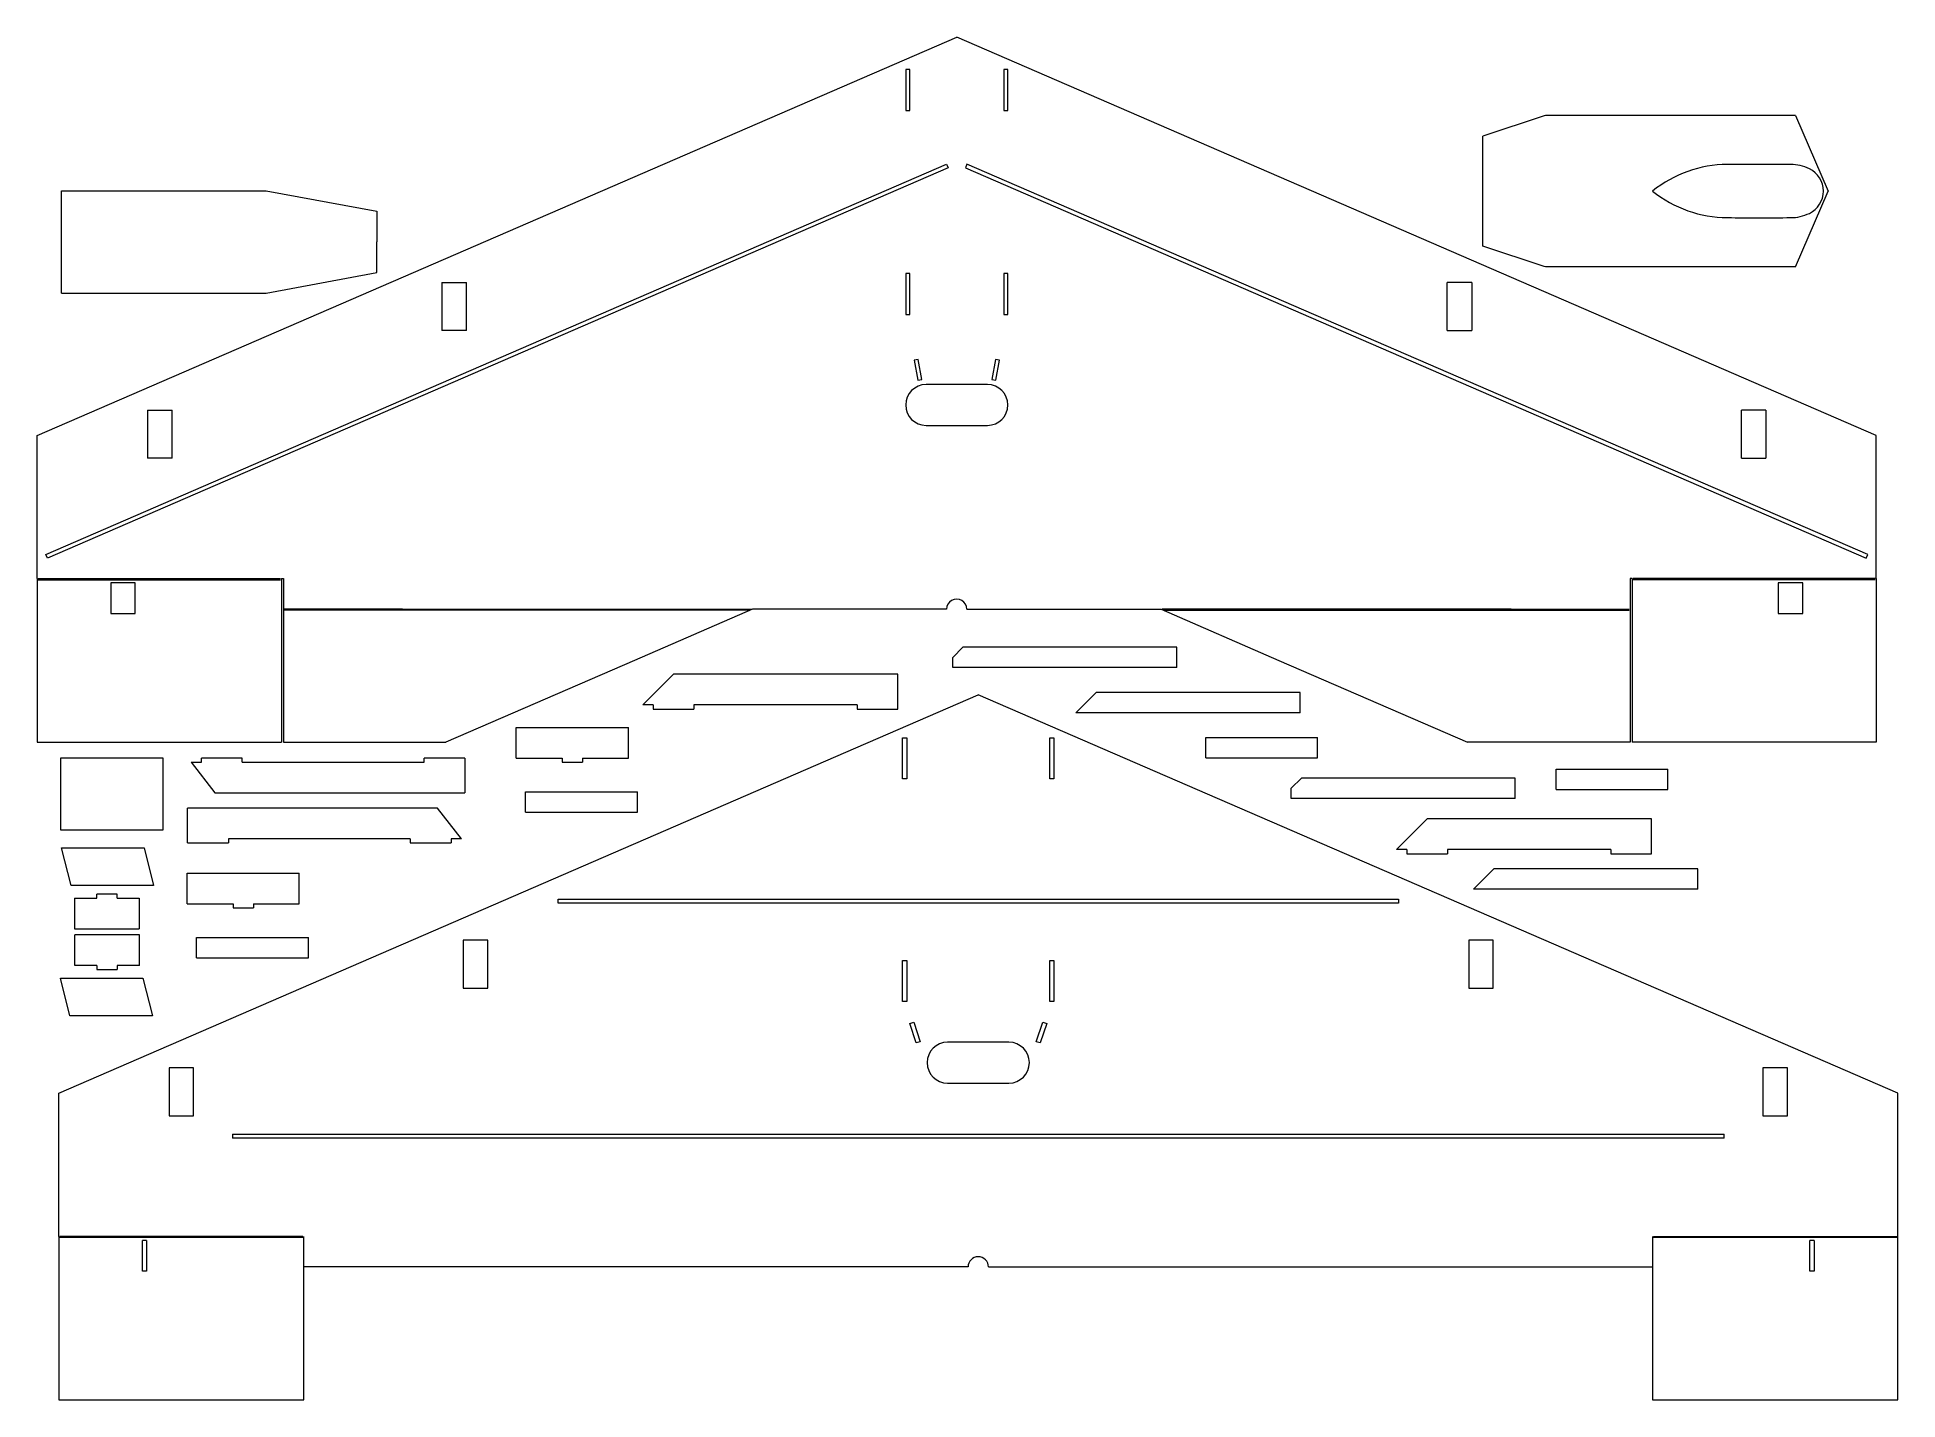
# Model space of a CAD drawing. Header units: millimetres. Extents: x 3 to 914, y 10 to 676.
import ezdxf

# ---------------------------------------------------------------- set-up
doc = ezdxf.new("R2010")
doc.units = ezdxf.units.MM
doc.layers.get('0').update_dxf_attribs({"lineweight": 18})

msp = doc.modelspace()

# ---------------------------------------------------------------- linework, layer by layer
at = {"color": 7, "lineweight": 18}
for p, q in [((3.1, 481.48), (453.1, 676.48)), ((903.1, 481.48), (453.1, 676.48)), ((740.59, 638.06), (710.59, 628.06)), ((863.53, 638.16), (741.23, 638.16)), ((863.53, 638.16), (879.56, 601.16)), ((710.59, 574.27), (710.59, 628.06)), ((7.3, 423.36), (448.1, 614.37)), ((448.89, 612.53), (8.1, 421.52)), ((457.3, 612.53), (898.1, 421.52)), ((898.89, 423.36), (458.1, 614.37)), ((15.06, 601.26), (115.06, 601.26)), ((15.06, 551.26), (15.06, 601.26)), ((115.06, 601.26), (169.23, 591.26)), ((863.53, 564.16), (879.56, 601.16)), ((740.59, 564.27), (710.59, 574.27)), ((115.06, 551.26), (169.23, 561.26)), ((201.1, 556.38), (201.1, 532.88)), ((213.1, 532.88), (213.1, 556.38)), ((428.1, 560.83), (428.1, 540.83)), ((430.1, 540.83), (430.1, 560.83)), ((476.1, 560.83), (476.1, 540.83)), ((478.1, 540.83), (478.1, 560.83)), ((693.1, 532.88), (693.1, 556.38)), ((705.1, 556.38), (705.1, 532.88)), ((863.53, 564.16), (741.23, 564.16)), ((15.06, 551.26), (115.06, 551.26)), ((468.1, 506.48), (438.1, 506.48)), ((57.1, 493.98), (57.1, 470.48)), ((69.1, 470.48), (69.1, 493.98)), ((837.1, 470.48), (837.1, 493.98)), ((849.1, 493.98), (849.1, 470.48)), ((438.1, 486.48), (468.1, 486.48)), ((3.1, 411.48), (3.1, 481.48)), ((903.1, 411.48), (903.1, 481.48)), ((3.1, 411.48), (3.1, 331.48)), ((3.6, 411.48), (122.1, 411.48)), ((3.6, 410.98), (122.1, 410.98)), ((902.6, 411.48), (784.1, 411.48)), ((902.6, 410.98), (784.1, 410.98)), ((903.1, 411.48), (903.1, 331.48)), ((181.79, 396.48), (352.6, 396.48)), ((353.1, 396.48), (295.4, 371.48)), ((448.1, 396.48), (353.1, 396.48)), ((458.1, 396.48), (553.1, 396.48)), ((553.1, 396.48), (610.79, 371.48)), ((724.4, 396.48), (553.6, 396.48)), ((560.74, 377.93), (456.11, 377.93)), ((295.4, 371.48), (203.1, 331.48)), ((299.51, 349.68), (314.51, 364.68)), ((424.32, 364.68), (314.51, 364.68)), ((560.74, 367.93), (451.11, 367.93)), ((610.79, 371.48), (703.1, 331.48)), ((621.11, 355.84), (521.3, 355.84)), ((13.62, 159.59), (463.62, 354.59)), ((304.51, 347.68), (324.51, 347.68)), ((404.32, 349.68), (324.51, 349.68)), ((404.32, 347.68), (424.32, 347.68)), ((913.62, 159.59), (463.62, 354.59)), ((237.52, 338.63), (292.42, 338.63)), ((621.11, 345.84), (511.3, 345.84)), ((3.1, 331.48), (122.6, 331.48)), ((123.6, 331.48), (203.1, 331.48)), ((426.62, 313.56), (426.62, 333.56)), ((428.62, 333.56), (428.62, 313.56)), ((498.62, 313.56), (498.62, 333.56)), ((500.62, 333.56), (500.62, 313.56)), ((574.98, 333.77), (629.7, 333.77)), ((782.6, 331.48), (703.1, 331.48)), ((903.1, 331.48), (783.6, 331.48)), ((14.63, 288.46), (14.63, 323.82)), ((14.63, 323.82), (64.63, 323.82)), ((64.63, 323.82), (64.63, 288.46)), ((103.42, 323.65), (83.42, 323.65)), ((103.42, 321.65), (192.39, 321.65)), ((212.39, 323.65), (192.39, 323.65)), ((237.52, 323.63), (259.97, 323.63)), ((269.97, 323.63), (292.42, 323.63)), ((574.98, 323.77), (629.7, 323.77)), ((726.41, 313.9), (621.78, 313.9)), ((746.37, 318.22), (801.08, 318.22)), ((90.09, 306.65), (212.39, 306.65)), ((242.04, 307.13), (296.93, 307.13)), ((726.41, 303.9), (616.78, 303.9)), ((746.37, 308.22), (801.08, 308.22)), ((199.02, 299.19), (76.72, 299.19)), ((242.04, 297.13), (296.93, 297.13)), ((668.32, 278.87), (683.32, 293.87)), ((793.13, 293.87), (683.32, 293.87)), ((64.63, 288.46), (14.63, 288.46)), ((185.69, 284.19), (96.72, 284.19)), ((15.04, 279.72), (55.36, 279.72)), ((76.72, 282.19), (96.72, 282.19)), ((185.69, 282.19), (205.69, 282.19)), ((673.32, 276.87), (693.32, 276.87)), ((773.13, 278.87), (693.32, 278.87)), ((773.13, 276.87), (793.13, 276.87)), ((76.46, 267.4), (131.36, 267.4)), ((815.77, 269.51), (715.95, 269.51)), ((60, 261.29), (19.68, 261.29)), ((815.77, 259.51), (705.95, 259.51)), ((76.46, 252.4), (98.91, 252.4)), ((108.91, 252.4), (131.36, 252.4)), ((258, 254.59), (669.24, 254.59)), ((669.24, 252.59), (258, 252.59)), ((21.4, 240.05), (53.02, 240.05)), ((53.1, 237.13), (21.48, 237.13)), ((80.97, 235.9), (135.87, 235.9)), ((211.62, 234.49), (211.62, 210.99)), ((223.62, 210.99), (223.62, 234.49)), ((703.62, 234.49), (703.62, 210.99)), ((715.62, 210.99), (715.62, 234.49)), ((80.97, 225.9), (135.87, 225.9)), ((426.62, 204.59), (426.62, 224.59)), ((428.62, 224.59), (428.62, 204.59)), ((498.62, 204.59), (498.62, 224.59)), ((500.62, 224.59), (500.62, 204.59)), ((14.5, 215.88), (54.82, 215.88)), ((59.46, 197.46), (19.14, 197.46)), ((478.62, 184.59), (448.62, 184.59)), ((67.62, 172.09), (67.62, 148.59)), ((79.62, 148.59), (79.62, 172.09)), ((448.62, 164.59), (478.62, 164.59)), ((847.62, 172.09), (847.62, 148.59)), ((859.62, 148.59), (859.62, 172.09)), ((13.62, 89.59), (13.62, 159.59)), ((913.62, 89.59), (913.62, 159.59)), ((98.62, 139.59), (828.62, 139.59)), ((828.62, 137.59), (98.62, 137.59)), ((13.62, 89.59), (13.62, 9.59)), ((133.12, 89.59), (14.12, 89.59)), ((133.12, 89.09), (14.12, 89.09)), ((133.62, 9.59), (133.62, 89.59)), ((793.62, 89.59), (793.62, 9.59)), ((794.12, 89.59), (913.12, 89.59)), ((913.12, 89.09), (794.12, 89.09)), ((913.62, 9.59), (913.62, 89.59)), ((458.62, 74.59), (363.62, 74.59)), ((468.62, 74.59), (563.62, 74.59)), ((13.62, 9.59), (133.62, 9.59)), ((793.62, 9.59), (913.62, 9.59))]:
    msp.add_line(p, q, dxfattribs=at)
at = {"color": 7, "lineweight": 18, "ltscale": 0.05}
for p, q in [((430.1, 660.64), (428.1, 660.64)), ((478.1, 660.64), (476.1, 660.64)), ((428.1, 640.64), (430.1, 640.64)), ((476.1, 640.64), (478.1, 640.64)), ((430.1, 560.83), (428.1, 560.83)), ((478.1, 560.83), (476.1, 560.83)), ((428.1, 540.83), (430.1, 540.83)), ((476.1, 540.83), (478.1, 540.83)), ((434.17, 518.75), (432.2, 518.39)), ((473.99, 518.39), (472.02, 518.75)), ((434.02, 508.55), (435.99, 508.92)), ((470.2, 508.92), (472.17, 508.55)), ((304.51, 349.68), (304.51, 347.68)), ((324.51, 349.68), (324.51, 347.68)), ((404.32, 349.68), (404.32, 347.68)), ((426.62, 333.56), (428.62, 333.56)), ((498.62, 333.56), (500.62, 333.56)), ((83.42, 321.65), (83.42, 323.65)), ((103.42, 321.65), (103.42, 323.65)), ((192.39, 321.65), (192.39, 323.65)), ((259.97, 323.63), (259.97, 321.63)), ((269.97, 323.63), (269.97, 321.63)), ((428.62, 313.56), (426.62, 313.56)), ((500.62, 313.56), (498.62, 313.56)), ((96.72, 284.19), (96.72, 282.19)), ((185.69, 284.19), (185.69, 282.19)), ((205.69, 284.19), (205.69, 282.19)), ((673.32, 278.87), (673.32, 276.87)), ((693.32, 278.87), (693.32, 276.87)), ((773.13, 278.87), (773.13, 276.87)), ((32.21, 255.05), (32.21, 257.05)), ((42.21, 255.05), (42.21, 257.05)), ((98.91, 252.4), (98.91, 250.4)), ((108.91, 252.4), (108.91, 250.4)), ((258, 252.59), (258, 254.59)), ((669.24, 254.59), (669.24, 252.59)), ((32.29, 222.13), (32.29, 220.13)), ((42.29, 222.13), (42.29, 220.13)), ((426.62, 224.59), (428.62, 224.59)), ((498.62, 224.59), (500.62, 224.59)), ((428.62, 204.59), (426.62, 204.59)), ((500.62, 204.59), (498.62, 204.59)), ((430.14, 193.7), (432.04, 194.33)), ((495.2, 194.33), (497.1, 193.7)), ((435.2, 184.85), (433.3, 184.22)), ((493.93, 184.22), (492.04, 184.85)), ((98.62, 139.59), (98.62, 137.59)), ((828.62, 137.59), (828.62, 139.59)), ((56.62, 87.59), (54.62, 87.59)), ((872.62, 87.59), (870.62, 87.59)), ((56.62, 72.59), (54.62, 72.59)), ((872.62, 72.59), (870.62, 72.59))]:
    msp.add_line(p, q, dxfattribs=at)
at = {"color": 7, "lineweight": 18, "ltscale": 0.499998}
for p, q in [((428.1, 660.64), (428.1, 640.64)), ((430.1, 640.64), (430.1, 660.64)), ((476.1, 660.64), (476.1, 640.64)), ((478.1, 640.64), (478.1, 660.64))]:
    msp.add_line(p, q, dxfattribs=at)
at = {"color": 7, "lineweight": 18, "ltscale": 0.016018}
for p, q in [((741.23, 638.16), (740.59, 638.06)), ((741.23, 564.16), (740.59, 564.27))]:
    msp.add_line(p, q, dxfattribs=at)
at = {"color": 7, "lineweight": 18, "ltscale": 0.050001}
for p, q in [((448.1, 614.37), (448.89, 612.53)), ((458.1, 614.37), (457.3, 612.53))]:
    msp.add_line(p, q, dxfattribs=at)
at = {"color": 7, "lineweight": 18, "ltscale": 0.375}
for p, q in [((169.23, 591.26), (169.23, 576.26)), ((169.23, 561.26), (169.23, 576.26)), ((39.1, 409.48), (39.1, 394.48)), ((51.1, 394.48), (51.1, 409.48)), ((855.1, 409.48), (855.1, 394.48)), ((867.1, 394.48), (867.1, 409.48)), ((237.52, 323.63), (237.52, 338.63)), ((292.42, 323.63), (292.42, 338.63)), ((76.46, 252.4), (76.46, 267.4)), ((131.36, 252.4), (131.36, 267.4)), ((21.4, 255.05), (21.4, 240.05)), ((53.02, 255.05), (53.02, 240.05)), ((21.48, 222.13), (21.48, 237.13)), ((53.1, 222.13), (53.1, 237.13)), ((54.62, 72.59), (54.62, 87.59)), ((56.62, 87.59), (56.62, 72.59)), ((870.62, 72.59), (870.62, 87.59)), ((872.62, 87.59), (872.62, 72.59))]:
    msp.add_line(p, q, dxfattribs=at)
at = {"color": 7, "lineweight": 18, "ltscale": 0.3}
for p, q in [((201.1, 556.38), (213.1, 556.38)), ((705.1, 556.38), (693.1, 556.38)), ((213.1, 532.88), (201.1, 532.88)), ((693.1, 532.88), (705.1, 532.88)), ((57.1, 493.98), (69.1, 493.98)), ((849.1, 493.98), (837.1, 493.98)), ((69.1, 470.48), (57.1, 470.48)), ((837.1, 470.48), (849.1, 470.48)), ((51.1, 409.48), (39.1, 409.48)), ((867.1, 409.48), (855.1, 409.48)), ((39.1, 394.48), (51.1, 394.48)), ((855.1, 394.48), (867.1, 394.48)), ((223.62, 234.49), (211.62, 234.49)), ((715.62, 234.49), (703.62, 234.49)), ((211.62, 210.99), (223.62, 210.99)), ((703.62, 210.99), (715.62, 210.99)), ((79.62, 172.09), (67.62, 172.09)), ((859.62, 172.09), (847.62, 172.09)), ((67.62, 148.59), (79.62, 148.59)), ((847.62, 148.59), (859.62, 148.59))]:
    msp.add_line(p, q, dxfattribs=at)
at = {"color": 7, "lineweight": 18, "ltscale": 0.249999}
for p, q in [((432.2, 518.39), (434.02, 508.55)), ((435.99, 508.92), (434.17, 518.75)), ((472.02, 518.75), (470.2, 508.92)), ((472.17, 508.55), (473.99, 518.39))]:
    msp.add_line(p, q, dxfattribs=at)
at = {"color": 7, "lineweight": 18, "ltscale": 0.049999}
for p, q in [((8.1, 421.52), (7.3, 423.36)), ((898.1, 421.52), (898.89, 423.36))]:
    msp.add_line(p, q, dxfattribs=at)
for p, q in [((122.6, 411.48), (122.6, 331.48)), ((122.6, 411.48), (123.6, 411.48)), ((123.6, 411.48), (123.6, 331.48)), ((782.6, 411.48), (782.6, 331.48)), ((783.6, 411.48), (782.6, 411.48)), ((783.6, 411.48), (783.6, 331.48)), ((181.79, 396.48), (124.1, 396.48)), ((181.79, 396.08), (124.1, 396.08)), ((351.68, 396.08), (181.79, 396.08)), ((554.51, 396.08), (724.4, 396.08)), ((724.4, 396.48), (782.1, 396.48)), ((724.4, 396.08), (782.1, 396.08)), ((363.62, 74.59), (133.62, 74.59)), ((563.62, 74.59), (793.62, 74.59))]:
    msp.add_line(p, q)
at = {"color": 7, "lineweight": 18, "ltscale": 0.176777}
for p, q in [((456.11, 377.93), (451.11, 372.93)), ((621.78, 313.9), (616.78, 308.9))]:
    msp.add_line(p, q, dxfattribs=at)
at = {"color": 7, "lineweight": 18, "ltscale": 0.25}
for p, q in [((560.74, 367.93), (560.74, 377.93)), ((621.11, 345.84), (621.11, 355.84)), ((574.98, 323.77), (574.98, 333.77)), ((629.7, 323.77), (629.7, 333.77)), ((259.97, 321.63), (269.97, 321.63)), ((726.41, 303.9), (726.41, 313.9)), ((746.37, 308.22), (746.37, 318.22)), ((801.08, 308.22), (801.08, 318.22)), ((242.04, 297.13), (242.04, 307.13)), ((296.93, 297.13), (296.93, 307.13)), ((815.77, 259.51), (815.77, 269.51)), ((42.21, 257.05), (32.21, 257.05)), ((98.91, 250.4), (108.91, 250.4)), ((80.97, 225.9), (80.97, 235.9)), ((135.87, 225.9), (135.87, 235.9)), ((32.29, 220.13), (42.29, 220.13)), ((433.3, 184.22), (430.14, 193.7)), ((432.04, 194.33), (435.2, 184.85)), ((492.04, 184.85), (495.2, 194.33)), ((497.1, 193.7), (493.93, 184.22))]:
    msp.add_line(p, q, dxfattribs=at)
at = {"color": 7, "lineweight": 18, "ltscale": 0.425}
for p, q in [((424.32, 347.68), (424.32, 364.68)), ((212.39, 323.65), (212.39, 306.65)), ((76.72, 282.19), (76.72, 299.19)), ((793.13, 276.87), (793.13, 293.87))]:
    msp.add_line(p, q, dxfattribs=at)
at = {"color": 7, "lineweight": 18, "ltscale": 0.125}
for p, q in [((451.11, 367.93), (451.11, 372.93)), ((304.51, 349.68), (299.51, 349.68)), ((78.42, 321.65), (83.42, 321.65)), ((616.78, 303.9), (616.78, 308.9)), ((210.69, 284.19), (205.69, 284.19)), ((673.32, 278.87), (668.32, 278.87))]:
    msp.add_line(p, q, dxfattribs=at)
at = {"color": 7, "lineweight": 18, "ltscale": 0.353553}
for p, q in [((511.3, 345.84), (521.3, 355.84)), ((705.95, 259.51), (715.95, 269.51))]:
    msp.add_line(p, q, dxfattribs=at)
at = {"color": 7, "lineweight": 18, "ltscale": 0.475072}
for p, q in [((78.42, 321.65), (90.09, 306.65)), ((210.69, 284.19), (199.02, 299.19))]:
    msp.add_line(p, q, dxfattribs=at)
at = {"color": 7, "lineweight": 18, "ltscale": 0.475075}
for p, q in [((19.68, 261.29), (15.04, 279.72)), ((55.36, 279.72), (60, 261.29)), ((19.14, 197.46), (14.5, 215.88)), ((54.82, 215.88), (59.46, 197.46))]:
    msp.add_line(p, q, dxfattribs=at)
at = {"color": 7, "lineweight": 18, "ltscale": 0.270285}
for p, q in [((21.4, 255.05), (32.21, 255.05)), ((42.21, 255.05), (53.02, 255.05)), ((32.29, 222.13), (21.48, 222.13)), ((53.1, 222.13), (42.29, 222.13))]:
    msp.add_line(p, q, dxfattribs=at)
at = {"color": 7, "lineweight": 18}
for centre, radius, start, end in [((830.5, 555.34), 58.83, 90.26607, 128.83118), ((845.73, -2724.78), 3338.98, 89.73394, 90.26606), ((861.13, 592.81), 21.35, 64.3857, 89.73394), ((865.14, 601.16), 12.09, 295.6143, 64.3857), ((830.5, 646.99), 58.83, 231.16882, 269.73392), ((845.73, 3927.11), 3338.98, 269.73395, 270.26605), ((861.13, 609.52), 21.35, 270.26606, 295.6143), ((438.1, 496.48), 10, 90, 270), ((468.1, 496.48), 10, 270, 90), ((453.1, 396.48), 5, 0, 180.00001), ((448.62, 174.59), 10, 90, 270), ((478.62, 174.59), 10, 270, 90), ((463.62, 74.59), 5, 0, 180)]:
    msp.add_arc(centre, radius, start, end, dxfattribs=at)

doc.saveas('drawing.dxf')
